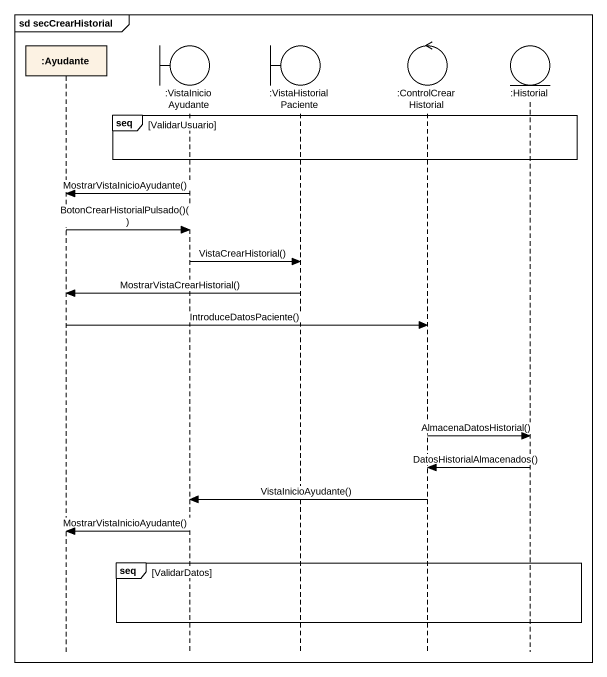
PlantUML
@startuml
mainframe sd secCrearHistorial
hide footbox
participant ":Ayudante" as Ayudante
boundary ":VistaInicioAyudante" as VistaInicioAyudante
boundary ":VistaHistorialPaciente" as VistaHistorialPaciente
control ":ControlCrearHistorial" as ControlCrearHistorial
entity ":Historial" as Historial

group seq [ValidarUsuario]
end
VistaInicioAyudante -> Ayudante : MostrarVistaInicioAyudante()
Ayudante -> VistaInicioAyudante : BotonCrearHistorialPulsado()()
VistaInicioAyudante -> VistaHistorialPaciente : VistaCrearHistorial()
VistaHistorialPaciente -> Ayudante : MostrarVistaCrearHistorial()
Ayudante -> ControlCrearHistorial : IntroduceDatosPaciente()
ControlCrearHistorial -> Historial : AlmacenaDatosHistorial()
Historial -> ControlCrearHistorial : DatosHistorialAlmacenados()
ControlCrearHistorial -> VistaInicioAyudante : VistaInicioAyudante()
VistaInicioAyudante -> Ayudante : MostrarVistaInicioAyudante()
group seq [ValidarDatos]
end
@enduml
